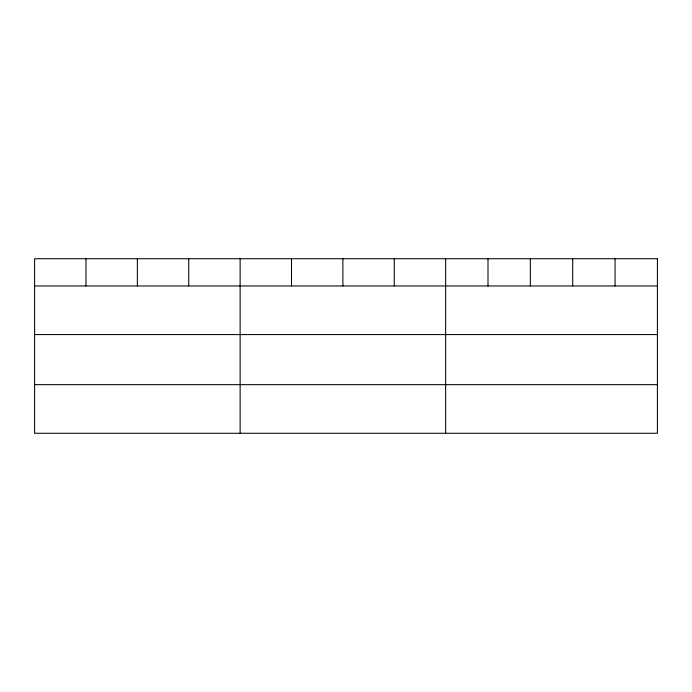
<?xml version="1.0" encoding="UTF-8"?>
<svg xmlns="http://www.w3.org/2000/svg" width="692" height="692" viewBox="0 0 692 692"><rect width="100%" height="100%" fill="white"/><g stroke="black" fill="none" stroke-linecap="round" stroke-linejoin="round"><path stroke-width="1.04" d="M34.6 285.96L657.4 285.96M34.6 334.573L657.4 334.573M34.6 384.657L657.4 384.657M615.05 258.73L615.05 285.96M572.699 258.73L572.699 285.96M530.349 258.73L530.349 285.96M487.998 258.73L487.998 285.96M445.648 258.73L445.648 433.27M394.267 258.73L394.267 285.96M342.886 258.73L342.886 285.96M291.505 258.73L291.505 285.96M240.124 258.73L240.124 433.27M188.743 258.73L188.743 285.96M137.362 258.73L137.362 285.96M85.981 258.73L85.981 285.96M657.4 258.73L34.6 258.73L34.6 433.27L657.4 433.27L657.4 258.73"/></g></svg>
